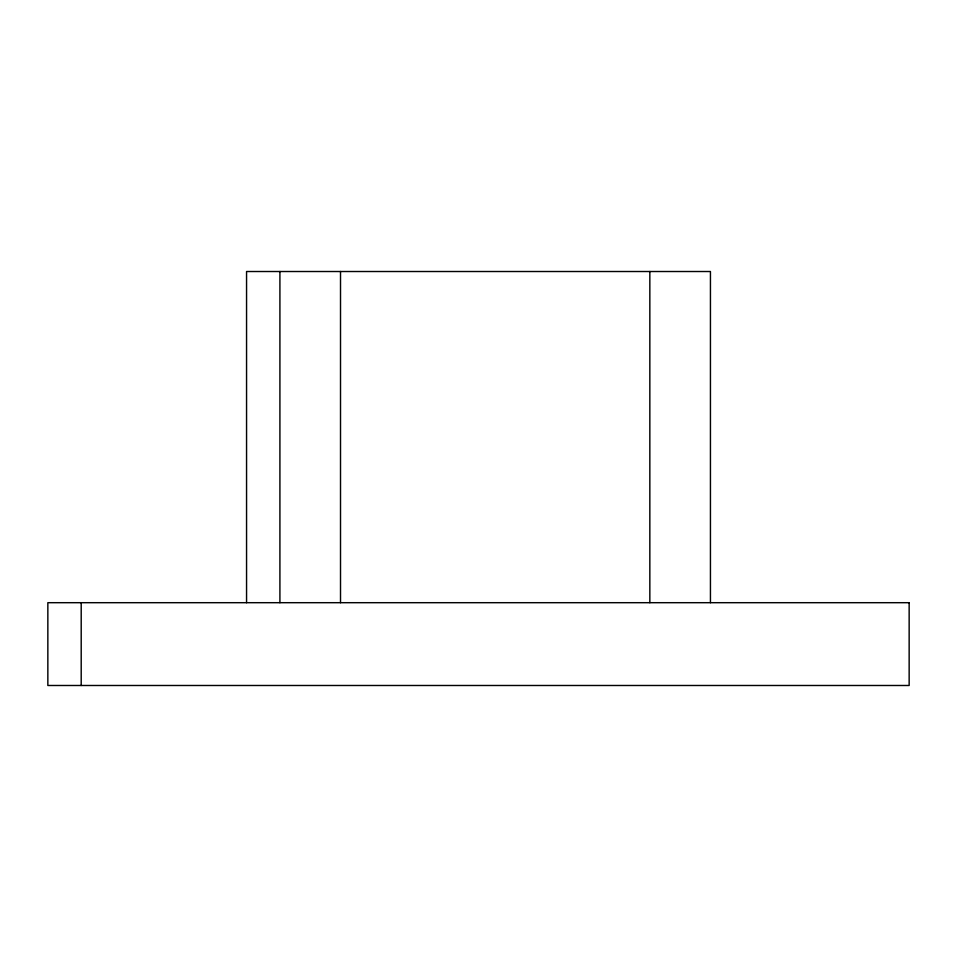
<?xml version="1.0" encoding="UTF-8"?>
<svg xmlns="http://www.w3.org/2000/svg" width="957" height="957" viewBox="0 0 957 957"><rect width="100%" height="100%" fill="white"/><g stroke="black" fill="none" stroke-linecap="round" stroke-linejoin="round"><path stroke-width="1.44" d="M710.441 602.695L710.441 271.513L246.559 271.513L246.559 602.695M649.839 271.513L649.839 602.695M340.513 271.513L340.513 602.695M279.911 271.513L279.911 602.695M81.201 602.695L81.201 685.487M909.15 602.695L47.85 602.695L47.85 685.487L909.15 685.487L909.15 602.695"/></g></svg>
